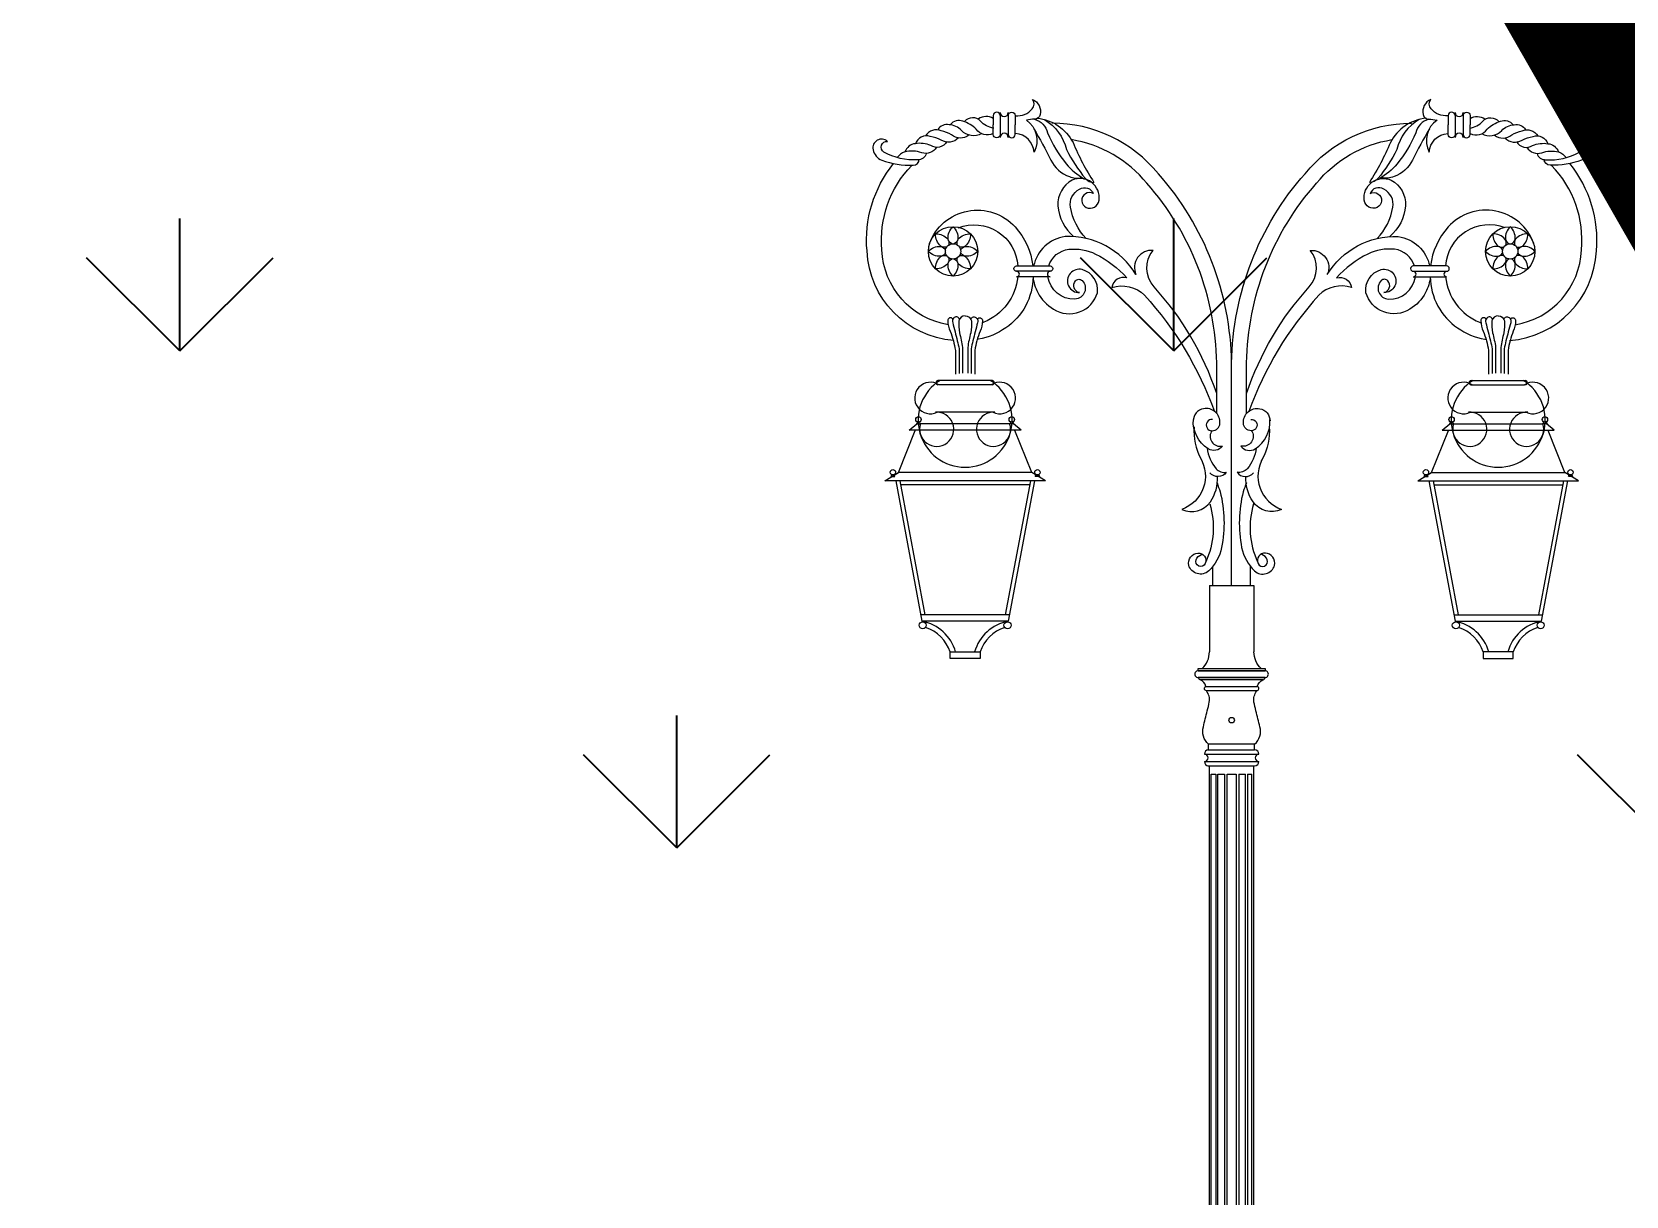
# Model space of a CAD drawing. Header units: millimetres. Extents: x 476643 to 477419, y 1110674 to 1111494.
# Drawn here: x 476936.95 to 476939.218, y 1111147.101 to 1111148.758 of the extents above; entities that cross this region are included whole.
import ezdxf

# ---------------------------------------------------------------- set-up
doc = ezdxf.new("R2010")
doc.units = ezdxf.units.MM
doc.header["$LTSCALE"] = 0.001
doc.header["$MEASUREMENT"] = 0
doc.layers.add('D-CONGTRINH', color=7, linetype='Continuous', lineweight=15)
for name, color, linetype in [('Net manh', 252, 'Continuous'), ('QH-text', 7, 'Continuous'), ('THIETBI', 33, 'Continuous')]:
    doc.layers.add(name, color=color, linetype=linetype)
pattern_1 = [(50, (0, 0), (3.586300913, -0.313760675), [0.375, -4.125]), (355, (0, 0), (-0.693756668, 3.760960669), [0.3, -3.3]), (100.4514, (0.299, -0.026), (2.892546909, 3.44719771), [0.31870095, -3.50571056]), (46.1842, (0, 1), (5.336205243, -0.827595072), [0.5625, -6.1875]), (96.6356, (0.4447, 0.931), (4.673313528, 4.870589355), [0.47805144, -5.258565]), (351.1842, (0, 1), (4.673309726, 4.870593005), [0.45, -4.95]), (21, (0.5, 0.75), (2.9845352606, -2.013094453), [0.375, -4.125]), (326, (0.5, 0.75), (1.21657666, 3.625750225), [0.3, -3.3]), (71.4514, (0.7487, 0.5822), (4.201113143, 1.612652484), [0.31870095, -3.50571056]), (37.5, (0, 0), (0.0607992766, 1.6644692692), [0, -3.26, 0, -3.35, 0, -3.3125]), (7.5, (0, 0), (1.3153476872, 1.9720585594), [0, -1.91, 0, -3.185, 0, -1.2625]), (327.5, (-1.115, 0), (2.6691121809, -0.1127743587), [0, -1.25, 0, -3.9, 0, -5.175]), (317.5, (-1.615, 0), (2.9159308467, 0.5005249117), [0, -1.625, 0, -2.59, 0, -3.675])]

# ---------------------------------------------------------------- blocks, each defined once
blk = doc.blocks.new('QFE')
at = {"layer": 'THIETBI', "color": 35, "lineweight": -2, "true_color": 0xa87038}
for p, q in [((7833468.5, 3940380.3), (7833468.5, 3940348)), ((7833468.5, 3940380.3), (7833468.5, 3940346.5)), ((7833474, 3940382.4), (7833474, 3940347.5)), ((7833478.7, 3940384.5), (7833478.7, 3940348)), ((7833486.1, 3940384.5), (7833486.1, 3940348)), ((7833490.8, 3940382.4), (7833490.8, 3940347.5)), ((7833496.3, 3940380.3), (7833496.3, 3940346.5)), ((7833521.2, 3940337.7), (7833443.6, 3940337.7)), ((7833521.2, 3940331.4), (7833445.1, 3940331.4)), ((7834202.1, 3940337.7), (7834279.7, 3940337.7)), ((7834202.1, 3940331.4), (7834278.2, 3940331.4)), ((7833551.1, 3940276), (7833419, 3940276)), ((7834172.2, 3940276), (7834304.3, 3940276)), ((7833562.1, 3940266.7), (7833402.7, 3940266.7)), ((7834161.2, 3940266.7), (7834320.6, 3940266.7)), ((7833577.2, 3940206.8), (7833387.6, 3940206.8)), ((7834146.1, 3940206.8), (7834335.7, 3940206.8)), ((7833596.8, 3940194.8), (7833368, 3940194.8)), ((7833574.2, 3940189.3), (7833390.6, 3940189.3)), ((7834126.5, 3940194.8), (7834355.3, 3940194.8)), ((7834149.1, 3940189.3), (7834332.7, 3940189.3)), ((7833830, 3940045.7), (7833830, 3939951.5)), ((7833830, 3940045.7), (7833893.3, 3940045.7)), ((7833893.3, 3940045.7), (7833893.3, 3939951.5)), ((7833545.5, 3940004.3), (7833419.3, 3940004.3)), ((7834177.8, 3940004.3), (7834304, 3940004.3)), ((7833543.8, 3939995), (7833421, 3939995)), ((7834179.5, 3939995), (7834302.2, 3939995)), ((7833894.3, 3939820), (7833828.9, 3939820)), ((7833828.9, 3939812.1), (7833828.9, 3939820)), ((7833894.3, 3939812.1), (7833894.3, 3939820)), ((7833832.6, 3939777.6), (7833838.9, 3939777.6)), ((7833841.9, 3939777.6), (7833851.4, 3939777.6)), ((7833855.2, 3939777.6), (7833867.9, 3939777.6)), ((7833871.7, 3939777.6), (7833881.2, 3939777.6)), ((7833884.2, 3939777.6), (7833890.5, 3939777.6))]:
    blk.add_line(p, q, dxfattribs=at)
at = {"layer": 'THIETBI', "color": 35, "true_color": 0xa87038}
for p, q in [((7834227, 3940380.3), (7834227, 3940346.5)), ((7834232.5, 3940382.4), (7834232.5, 3940347.5)), ((7834237.2, 3940384.5), (7834237.2, 3940348)), ((7834244.6, 3940384.5), (7834244.6, 3940348)), ((7834249.3, 3940382.4), (7834249.3, 3940347.5)), ((7834254.8, 3940380.3), (7834254.8, 3940348)), ((7834254.8, 3940380.3), (7834254.8, 3940346.5))]:
    blk.add_line(p, q, dxfattribs=at)
at = {"layer": 'THIETBI', "color": 35, "lineweight": -2, "true_color": 0xa87038}
for points in [[(7833554, 3940714, 0.236417), (7833577.9, 3940723.8, 0.355517), (7833578.3, 3940737.4, -0.357659), (7833589.1, 3940715.7, -0.346564), (7833581, 3940709.2, 0.044289), (7833569.5, 3940708, -0.377494), (7833580.5, 3940662.4, 0.375058), (7833554.3, 3940688.9, 0.872055)], [(7833522.2, 3940688.7, -0.362856), (7833498.2, 3940695, 0.124479), (7833479.2, 3940706.2, 0.33864), (7833461.3, 3940701.4)], [(7833523.1, 3940696.5, -0.183873), (7833504.3, 3940706.6, 0.439186), (7833481.6, 3940705.9)], [(7833522.3, 3940710.2, 0.313361), (7833501.6, 3940709.5)], [(7833532.2, 3940714.4, 1), (7833522.4, 3940714.4), (7833522.4, 3940701)], [(7833543.8, 3940714.4, -1), (7833553.6, 3940714.4), (7833553.6, 3940701)], [(7833581, 3940709.2, -0.272622), (7833599.8, 3940689.6, 0.078301), (7833626.3, 3940645.7, 0.086567), (7833651.5, 3940624.6, 14.524247)], [(7833584.9, 3940710.8, -0.25183), (7833635.9, 3940675.9, 0.043039), (7833665.6, 3940619.4, 5.42602)], [(7833595.1, 3940708.8, -0.194984), (7833626.7, 3940666.1, 0.059088), (7833653.5, 3940624.9, 0.228317), (7833665.6, 3940619.4, 0.310763)], [(7833861.6, 3940068), (7833861.6, 3940362.5, 0.178826), (7833757.3, 3940631.7, 0.224593), (7833606, 3940703.6, 6.691776)], [(7833861.6, 3940045.7), (7833861.6, 3940362.5, -0.178826), (7833966, 3940631.7, -0.224593), (7834117.3, 3940703.6, -6.691776)], [(7834138.4, 3940710.8, 0.25183), (7834087.4, 3940675.9, -0.043039), (7834057.6, 3940619.4, -5.42602)], [(7834128.2, 3940708.8, 0.194984), (7834096.5, 3940666.1, -0.059088), (7834069.8, 3940624.9, -0.228317), (7834057.6, 3940619.4, -0.310763)], [(7834142.2, 3940709.2, 0.272622), (7834123.5, 3940689.6, -0.078301), (7834096.9, 3940645.7, -0.086567), (7834071.8, 3940624.6, -14.524247)], [(7833427.2, 3940660.6, -0.353262), (7833414.8, 3940651.3, -0.139748), (7833366.9, 3940662.4, -0.806847), (7833372, 3940677.7, 0.723686), (7833351.4, 3940665.8, 0.251861), (7833363.8, 3940651, 0.095726), (7833408.3, 3940643.8, 0.394592), (7833417.2, 3940652.2)], [(7833472.8, 3940682.9, -0.38797), (7833448.5, 3940679.6, 0.059411), (7833432.7, 3940684.6, 0.413091), (7833411.6, 3940674.4)], [(7833487.6, 3940686.6, -0.370345), (7833463, 3940687, 0.059101), (7833448.5, 3940692.7, 0.37824), (7833426.2, 3940685.5)], [(7833505.8, 3940688.7, -0.353507), (7833477.4, 3940693.2, 0.183216), (7833459.7, 3940701.4, 0.310057), (7833443.4, 3940694.3)], [(7833532.2, 3940687.6, -1), (7833522.4, 3940687.6), (7833522.4, 3940701)], [(7833543.8, 3940687.6, 1), (7833553.6, 3940687.6), (7833553.6, 3940701)], [(7833580.1, 3940695.7, -0.016213), (7833604.4, 3940651.1, 0.189261), (7833630.7, 3940627.5, 0.138391), (7833648.3, 3940626, 4.133376)], [(7833840.3, 3940290.6), (7833840.3, 3940362.4, 0.178986), (7833741.1, 3940618, 0.183875), (7833633.5, 3940680.1, 0.225194)], [(7833882.9, 3940290.6), (7833882.9, 3940362.4, -0.178986), (7833982.2, 3940618, -0.183875), (7834089.7, 3940680.1, -0.225194)], [(7834143.1, 3940695.7, 0.016213), (7834118.9, 3940651.1, -0.189261), (7834092.6, 3940627.5, -0.138391), (7834074.9, 3940626, -4.133376)], [(7833441.7, 3940669.2, -0.348519), (7833420.6, 3940661.6, 0.153989), (7833396.5, 3940662.6, 0.191715), (7833385.9, 3940654.5, 2.215469)], [(7833456.2, 3940677.6, -0.465554), (7833433.5, 3940672, 0.134027), (7833411.6, 3940674.4, 0.286078), (7833396.8, 3940662.7, 2.125003)], [(7833466.2, 3940394.5, -0.380071), (7833342.8, 3940521.8, -0.19648), (7833380.7, 3940646, -0.458748)], [(7833458.2, 3940416.9, -0.356823), (7833364, 3940523.3, -0.218743), (7833406.4, 3940643.4)], [(7833654.8, 3940539.5, -0.152273), (7833632.3, 3940583.9, -0.336534), (7833645.3, 3940609.7, -0.465355), (7833664.8, 3940603.5, 1.036364), (7833654.7, 3940583.8, 0.508027), (7833673, 3940593.9, 0.582864), (7833634.7, 3940622.6, 0.287455), (7833614.4, 3940586.2, 0.200707), (7833636.8, 3940542.2, 6.479291)], [(7834068.5, 3940539.5, 0.152273), (7834091, 3940583.9, 0.336534), (7834078, 3940609.7, 0.465355), (7834058.5, 3940603.5, -1.036364), (7834068.5, 3940583.8, -0.508027), (7834050.3, 3940593.9, -0.582864), (7834088.6, 3940622.6, -0.287455), (7834108.9, 3940586.2, -0.200707), (7834086.5, 3940542.2, -6.479291)], [(7833431.7, 3940532.4, -0.564018), (7833553.6, 3940555.9, -0.155755), (7833578.7, 3940500.4, -0.224227)], [(7833456.5, 3940527.7, -0.254389), (7833447.9, 3940528.7, -0.229188), (7833440.4, 3940546, -0.229188), (7833457.7, 3940538.5, -0.254389), (7833458.7, 3940529.9)], [(7833463.7, 3940532, -0.254389), (7833458.2, 3940538.8, -0.229188), (7833465.2, 3940556.3, -0.229188), (7833472.2, 3940538.8, -0.254389), (7833466.8, 3940532)], [(7833471.7, 3940529.9, -0.254389), (7833472.7, 3940538.5, -0.229188), (7833490.1, 3940546, -0.229188), (7833482.6, 3940528.7, -0.254389), (7833474, 3940527.7)], [(7833472.7, 3940554.5, -0.512619), (7833557.3, 3940500.4, -0.015547)], [(7833454.5, 3940519.6, -0.254389), (7833447.6, 3940514.2, -0.229188), (7833430.1, 3940521.2, -0.229188), (7833447.6, 3940528.2, -0.254389), (7833454.5, 3940522.7)], [(7833476, 3940522.7, -0.254389), (7833482.8, 3940528.2, -0.229188), (7833500.4, 3940521.2, -0.229188), (7833482.8, 3940514.2, -0.254389), (7833476, 3940519.6)], [(7833624.8, 3940542.3, 0.315911), (7833579.9, 3940500.4, 0.152829)], [(7833601.3, 3940500.4, -0.297688), (7833629.9, 3940524.1, -0.14348), (7833667.9, 3940517.4, -0.096496), (7833712.4, 3940483.7, 0.438011), (7833691, 3940469.9, -0.279297), (7833737.6, 3940458.8, -0.205795)], [(7833840.3, 3940319.1, 0.103279), (7833751.3, 3940470.7, -0.370587), (7833749.9, 3940522.6, 0.569422), (7833725.5, 3940488.1, 0.27295), (7833624.8, 3940542.3, 0.385905)], [(7833882.9, 3940319.1, -0.103279), (7833972, 3940470.7, 0.370587), (7833973.4, 3940522.6, -0.569422), (7833997.7, 3940488.1, -0.27295), (7834098.5, 3940542.3, -0.385905)], [(7834121.9, 3940500.4, 0.297688), (7834093.4, 3940524.1, 0.14348), (7834055.4, 3940517.4, 0.096496), (7834010.9, 3940483.7, -0.438011), (7834032.2, 3940469.9, 0.279297), (7833985.7, 3940458.8, 0.205795)], [(7834098.5, 3940542.3, -0.315911), (7834143.4, 3940500.4, -0.152829)], [(7833458.7, 3940512.4, -0.254389), (7833457.7, 3940503.8, -0.229188), (7833440.4, 3940496.3, -0.229188), (7833447.9, 3940513.7, -0.254389), (7833456.5, 3940514.7)], [(7833466.8, 3940510.4, -0.254389), (7833472.2, 3940503.6, -0.229188), (7833465.2, 3940486, -0.229188), (7833458.2, 3940503.6, -0.254389), (7833463.7, 3940510.4)], [(7833474, 3940514.7, -0.254389), (7833482.6, 3940513.7, -0.229188), (7833490.1, 3940496.3, -0.229188), (7833472.7, 3940503.8, -0.254389), (7833471.7, 3940512.4)], [(7833579.3, 3940485.1, -0.108899), (7833568.5, 3940443.4, -0.224227), (7833501.3, 3940396.3, -0.004019), (7833499.7, 3940396.1, -0.366728)], [(7833557.3, 3940485.1, -0.278421), (7833508.9, 3940420.4, -0.004523), (7833507, 3940419.8, -0.218743)], [(7833579, 3940485.1, 0.110988), (7833586, 3940462.7, 0.152829), (7833608.2, 3940439.1, 0.502542), (7833670.7, 3940462.4, 0.37374), (7833649.1, 3940495.2, 1.160145), (7833645, 3940462.5, 0.687118)], [(7833645, 3940462.5, -0.576772), (7833639.4, 3940479.3, -0.431015), (7833648.9, 3940479.6, -0.654899), (7833638.6, 3940453.3, -0.38176), (7833600.2, 3940485.1, -0.039915)], [(7834144.3, 3940485.1, -0.110988), (7834137.3, 3940462.7, -0.152829), (7834115, 3940439.1, -0.502542), (7834052.6, 3940462.4, -0.37374), (7834074.2, 3940495.2, -1.160145), (7834078.3, 3940462.5, -0.687118)], [(7834078.3, 3940462.5, 0.576772), (7834083.9, 3940479.3, 0.431015), (7834074.4, 3940479.6, 0.654899), (7834084.7, 3940453.3, 0.38176), (7834123.1, 3940485.1, 0.039915)], [(7833737.6, 3940458.8, -0.097593), (7833837.2, 3940293.6)], [(7833985.7, 3940458.8, 0.097593), (7833886, 3940293.6)], [(7833465, 3940424.8, 0.805324), (7833457.6, 3940422.3, 0.099459), (7833461, 3940407.5, -0.065412), (7833468.5, 3940380.3)], [(7833474.3, 3940424.5, 0.591187), (7833466, 3940426.3, 0.270977), (7833464.7, 3940419.7, -0.000807), (7833471.3, 3940394, -0.009319), (7833474, 3940382.4)], [(7833482.4, 3940429.4, 0.354429), (7833473.5, 3940422.3, 0.055025), (7833474.4, 3940405.4, -0.025376), (7833478.7, 3940384.5, -169.677483)], [(7833482.4, 3940429.4, -0.354429), (7833491.3, 3940422.3, -0.055025), (7833490.3, 3940405.4, 0.025376), (7833486.1, 3940384.5, 169.677483)], [(7833490.5, 3940424.5, -0.591187), (7833498.8, 3940426.3, -0.270977), (7833500.1, 3940419.7, 0.000807), (7833493.5, 3940394, 0.009319), (7833490.8, 3940382.4)], [(7833499.8, 3940424.8, -0.805324), (7833507.1, 3940422.3, -0.099459), (7833503.8, 3940407.5, 0.065412), (7833496.3, 3940380.3)], [(7833834.2, 3940282.2, 1.045083), (7833833.8, 3940266, 0.394918), (7833845, 3940276.8, 0.482676), (7833821.6, 3940297.4, 0.365775), (7833807, 3940279.9, 0.167234)], [(7833889, 3940282.2, -1.045083), (7833889.5, 3940266, -0.394918), (7833878.3, 3940276.8, -0.482676), (7833901.7, 3940297.4, -0.365775), (7833916.2, 3940279.9, -0.167234)], [(7833833.7, 3940266.5, 0.685844), (7833848.5, 3940244.2, -0.390926), (7833828.2, 3940240.4, -0.277375), (7833807.1, 3940282, 1.412206)], [(7833889.6, 3940266.5, -0.685844), (7833874.7, 3940244.2, 0.390926), (7833895.1, 3940240.4, 0.277375), (7833916.1, 3940282, -1.412206)], [(7833808.2, 3940271.4, 0.144906), (7833817.7, 3940226.4, -0.000675), (7833819.4, 3940223, -0.151301)], [(7833915, 3940271.4, -0.144906), (7833905.6, 3940226.4, 0.000675), (7833903.8, 3940223, 0.151301)], [(7833817.2, 3940227.3, -0.470369), (7833790.9, 3940154.2, 0.318304)], [(7833826.8, 3940241.3, 0.148782), (7833839.5, 3940211.9, 0.252217), (7833854, 3940207, -0.491737), (7833830.4, 3940206.3)], [(7833896.4, 3940241.3, -0.148782), (7833883.8, 3940211.9, -0.252217), (7833869.3, 3940207, 0.491737), (7833892.9, 3940206.3)], [(7833906.1, 3940227.3, 0.470369), (7833932.4, 3940154.2, -0.318304)], [(7833790.9, 3940154.2, 0.36395), (7833831.3, 3940165, 0.171382), (7833841.3, 3940200.8, -3.68517)], [(7833840.8, 3940191.8, -0.001202), (7833845.3, 3940179.2, -0.10896), (7833847.4, 3940099.9, -0.148615), (7833829, 3940066.6, -0.549686), (7833800.6, 3940074.5, -0.452545), (7833813.7, 3940092.1, -0.57067), (7833824.1, 3940077.2, -0.958324), (7833811, 3940082.5, -0.207016), (7833818.6, 3940089.8)], [(7833882.5, 3940191.8, 0.001202), (7833878, 3940179.2, 0.10896), (7833875.8, 3940099.9, 0.148615), (7833894.2, 3940066.6, 0.549686), (7833922.7, 3940074.5, 0.452545), (7833909.6, 3940092.1, 0.57067), (7833899.2, 3940077.2, 0.958324), (7833912.3, 3940082.5, 0.207016), (7833904.6, 3940089.8)], [(7833932.4, 3940154.2, -0.36395), (7833892, 3940165, -0.171382), (7833882, 3940200.8, 3.68517)], [(7833830.4, 3940162, -0.184179), (7833824.8, 3940079.5)], [(7833892.9, 3940162, 0.184179), (7833898.4, 3940079.5)], [(7833819.6, 3939927.7, 0.207336), (7833830, 3939951.5, 0.037455)], [(7833903.7, 3939927.7, -0.207336), (7833893.3, 3939951.5, -0.037455)], [(7833814.1, 3939924.6), (7833909.1, 3939924.6, -0.414214)], [(7833909.1, 3939915.1), (7833814.1, 3939915.1, -0.414214)], [(7833816.9, 3939911.9, -0.390546), (7833814.1, 3939915.1, 3.518269)], [(7833814.1, 3939915.1), (7833814.1, 3939914.7, 0.414214)], [(7833906.2, 3939911.9), (7833816.9, 3939911.9, -0.414214)], [(7833825.1, 3939902.4, 0.20126), (7833816.9, 3939911.9, 4.529458)], [(7833898, 3939902.4, -0.20126), (7833906.2, 3939911.9, -4.529458)], [(7833906.2, 3939911.9, 0.390546), (7833909.1, 3939915.1, -3.518269)], [(7833828.9, 3939820, -0.293231), (7833821.4, 3939845, -0.012249), (7833827, 3939867.7, 0.025284), (7833829.8, 3939880.1, 0.209142), (7833825.8, 3939895.9, 0.490875)], [(7833825.8, 3939896, -0.818804), (7833825.1, 3939902.4, -1.611391)], [(7833825.1, 3939902.4), (7833898, 3939902.4, -0.414214)], [(7833897.4, 3939896), (7833825.8, 3939896, -0.414214)], [(7833894.3, 3939820, 0.293231), (7833901.8, 3939845, 0.012249), (7833896.1, 3939867.7, -0.025284), (7833893.4, 3939880.1, -0.209142), (7833897.4, 3939895.9, -0.490875)], [(7833897.4, 3939896, 0.818804), (7833898, 3939902.4, 1.611391)], [(7833826.4, 3939066), (7833829.1, 3939068.9, 0.187644), (7833829.9, 3939071.1), (7833829.9, 3939789.5, 0.191392)], [(7833832.6, 3939075.7), (7833832.6, 3939777.6, -0.408014)], [(7833838.9, 3939777.6), (7833838.9, 3939075.7, -0.408014)], [(7833841.9, 3939075.7), (7833841.9, 3939777.6, -0.408014)], [(7833851.4, 3939777.6), (7833851.4, 3939075.7, -0.408014)], [(7833855.2, 3939075.7), (7833855.2, 3939777.6, -0.408014)], [(7833867.9, 3939777.6), (7833867.9, 3939075.7, -0.408014)], [(7833871.7, 3939777.6), (7833871.7, 3939075.7, 0.408014)], [(7833881.2, 3939075.7), (7833881.2, 3939777.6, 0.408014)], [(7833884.2, 3939777.6), (7833884.2, 3939075.7, 0.408014)], [(7833890.5, 3939075.7), (7833890.5, 3939777.6, 0.408014)], [(7833896.7, 3939066), (7833894.1, 3939068.9, -0.187644), (7833893.3, 3939071.1), (7833893.3, 3939789.5, -0.191392)]]:
    blk.add_lwpolyline(points, format="xyb", dxfattribs=at)
at = {"layer": 'THIETBI', "color": 35, "true_color": 0xa87038}
for points in [[(7834169.3, 3940714, -0.236417), (7834145.4, 3940723.8, -0.355517), (7834144.9, 3940737.4, 0.357659), (7834134.1, 3940715.7, 0.346564), (7834142.2, 3940709.2, -0.044289), (7834153.8, 3940708, 0.377494), (7834142.7, 3940662.4, -0.375058), (7834169, 3940688.9, -0.872055)], [(7834179.5, 3940714.4, 1), (7834169.7, 3940714.4), (7834169.7, 3940701)], [(7834191, 3940714.4, -1), (7834200.9, 3940714.4), (7834200.9, 3940701)], [(7834200.2, 3940696.5, 0.183873), (7834218.9, 3940706.6, -0.439186), (7834241.7, 3940705.9)], [(7834201, 3940710.2, -0.313361), (7834221.7, 3940709.5)], [(7834201.1, 3940688.7, 0.362856), (7834225.1, 3940695, -0.124479), (7834244.1, 3940706.2, -0.33864), (7834262, 3940701.4)], [(7834179.5, 3940687.6, -1), (7834169.7, 3940687.6), (7834169.7, 3940701)], [(7834191, 3940687.6, 1), (7834200.9, 3940687.6), (7834200.9, 3940701)], [(7834217.5, 3940688.7, 0.353507), (7834245.8, 3940693.2, -0.183216), (7834263.6, 3940701.4, -0.310057), (7834279.9, 3940694.3)], [(7834235.7, 3940686.6, 0.370345), (7834260.2, 3940687, -0.059101), (7834274.8, 3940692.7, -0.37824), (7834297.1, 3940685.5)], [(7834250.5, 3940682.9, 0.38797), (7834274.8, 3940679.6, -0.059411), (7834290.6, 3940684.6, -0.413091), (7834311.7, 3940674.4)], [(7834296.1, 3940660.6, 0.353262), (7834308.5, 3940651.3, 0.139748), (7834356.4, 3940662.4, 0.806847), (7834351.3, 3940677.7, -0.723686), (7834371.9, 3940665.8, -0.251861), (7834359.4, 3940651, -0.095726), (7834315, 3940643.8, -0.394592), (7834306.1, 3940652.2)], [(7834267.1, 3940677.6, 0.465554), (7834289.8, 3940672, -0.134027), (7834311.6, 3940674.4, -0.286078), (7834326.5, 3940662.7, -2.125003)], [(7834281.6, 3940669.2, 0.348519), (7834302.7, 3940661.6, -0.153989), (7834326.8, 3940662.6, -0.191715), (7834337.4, 3940654.5, -2.215469)], [(7834257.1, 3940394.5, 0.380071), (7834380.5, 3940521.8, 0.19648), (7834342.6, 3940646, 0.458748)], [(7834265.1, 3940416.9, 0.356823), (7834359.3, 3940523.3, 0.218743), (7834316.9, 3940643.4)], [(7834291.6, 3940532.4, 0.564018), (7834169.7, 3940555.9, 0.155755), (7834144.6, 3940500.4, 0.224227)], [(7834250.6, 3940554.5, 0.512619), (7834166, 3940500.4, 0.015547)], [(7834251.5, 3940529.9, 0.254389), (7834250.5, 3940538.5, 0.229188), (7834233.2, 3940546, 0.229188), (7834240.7, 3940528.7, 0.254389), (7834249.3, 3940527.7)], [(7834259.6, 3940532, 0.254389), (7834265, 3940538.8, 0.229188), (7834258, 3940556.3, 0.229188), (7834251.1, 3940538.8, 0.254389), (7834256.5, 3940532)], [(7834266.8, 3940527.7, 0.254389), (7834275.4, 3940528.7, 0.229188), (7834282.9, 3940546, 0.229188), (7834265.5, 3940538.5, 0.254389), (7834264.6, 3940529.9)], [(7834247.3, 3940522.7, 0.254389), (7834240.5, 3940528.2, 0.229188), (7834222.9, 3940521.2, 0.229188), (7834240.5, 3940514.2, 0.254389), (7834247.3, 3940519.6)], [(7834268.8, 3940519.6, 0.254389), (7834275.6, 3940514.2, 0.229188), (7834293.2, 3940521.2, 0.229188), (7834275.6, 3940528.2, 0.254389), (7834268.8, 3940522.7)], [(7834249.3, 3940514.7, 0.254389), (7834240.7, 3940513.7, 0.229188), (7834233.2, 3940496.3, 0.229188), (7834250.5, 3940503.8, 0.254389), (7834251.5, 3940512.4)], [(7834256.5, 3940510.4, 0.254389), (7834251.1, 3940503.6, 0.229188), (7834258, 3940486, 0.229188), (7834265, 3940503.6, 0.254389), (7834259.6, 3940510.4)], [(7834264.6, 3940512.4, 0.254389), (7834265.5, 3940503.8, 0.229188), (7834282.9, 3940496.3, 0.229188), (7834275.4, 3940513.7, 0.254389), (7834266.8, 3940514.7)], [(7834144, 3940485.1, 0.108899), (7834154.8, 3940443.4, 0.224227), (7834222, 3940396.3, 0.004019), (7834223.6, 3940396.1, 0.366728)], [(7834166, 3940485.1, 0.278421), (7834214.3, 3940420.4, 0.004523), (7834216.3, 3940419.8, 0.218743)], [(7834223.5, 3940424.8, 0.805324), (7834216.1, 3940422.3, 0.099459), (7834219.5, 3940407.5, -0.065412), (7834227, 3940380.3)], [(7834232.8, 3940424.5, 0.591187), (7834224.5, 3940426.3, 0.270977), (7834223.2, 3940419.7, -0.000807), (7834229.8, 3940394, -0.009319), (7834232.5, 3940382.4)], [(7834240.9, 3940429.4, 0.354429), (7834232, 3940422.3, 0.055025), (7834232.9, 3940405.4, -0.025376), (7834237.2, 3940384.5, -169.677483)], [(7834240.9, 3940429.4, -0.354429), (7834249.8, 3940422.3, -0.055025), (7834248.8, 3940405.4, 0.025376), (7834244.6, 3940384.5, 169.677483)], [(7834249, 3940424.5, -0.591187), (7834257.3, 3940426.3, -0.270977), (7834258.6, 3940419.7, 0.000807), (7834251.9, 3940394, 0.009319), (7834249.3, 3940382.4)], [(7834258.3, 3940424.8, -0.805324), (7834265.6, 3940422.3, -0.099459), (7834262.3, 3940407.5, 0.065412), (7834254.8, 3940380.3)]]:
    blk.add_lwpolyline(points, format="xyb", dxfattribs=at)
at = {"layer": 'THIETBI', "color": 35, "lineweight": -2, "true_color": 0xa87038}
for points in [[(7833532.2, 3940718.6), (7833532.2, 3940683.4)], [(7833543.8, 3940718.6), (7833543.8, 3940683.4)], [(7833543.8, 3940709.9), (7833543.8, 3940701)], [(7833603.2, 3940485.1), (7833555.7, 3940485.1)], [(7834120.1, 3940485.1), (7834167.5, 3940485.1)], [(7833402.7, 3940266.7), (7833413.7, 3940276)], [(7833402.7, 3940266.7), (7833413.7, 3940276)], [(7833414.5, 3940278.6), (7833413, 3940276), (7833419, 3940276), (7833417.4, 3940278.6)], [(7833524.7, 3940292.3), (7833443.7, 3940292.3), (7833440.1, 3940292.3)], [(7833550.2, 3940278.6), (7833551.8, 3940276), (7833545.8, 3940276), (7833547.4, 3940278.6)], [(7833562.1, 3940266.7), (7833551.1, 3940276)], [(7834161.2, 3940266.7), (7834172.2, 3940276)], [(7834173, 3940278.6), (7834171.5, 3940276), (7834177.5, 3940276), (7834175.9, 3940278.6)], [(7834198.6, 3940292.3), (7834279.6, 3940292.3), (7834283.1, 3940292.3)], [(7834308.7, 3940278.6), (7834310.3, 3940276), (7834304.3, 3940276), (7834305.9, 3940278.6)], [(7834320.6, 3940266.7), (7834309.6, 3940276)], [(7834320.6, 3940266.7), (7834309.6, 3940276)], [(7833387.6, 3940206.8), (7833411.5, 3940266.6)], [(7833577.2, 3940206.8), (7833553.3, 3940266.6)], [(7834146.1, 3940206.8), (7834170, 3940266.6)], [(7834335.7, 3940206.8), (7834311.8, 3940266.6)], [(7833368, 3940194.8), (7833387.6, 3940206.8)], [(7833368, 3940194.8), (7833387.6, 3940206.8)], [(7833596.8, 3940194.8), (7833577.1, 3940206.8)], [(7834126.5, 3940194.8), (7834146.1, 3940206.8)], [(7834126.5, 3940194.8), (7834146.1, 3940206.8)], [(7834355.3, 3940194.8), (7834335.6, 3940206.8)], [(7833378.2, 3940203.4), (7833376.6, 3940200.8), (7833382.6, 3940200.8), (7833381.1, 3940203.4)], [(7833383.7, 3940194.8), (7833421, 3939995)], [(7833389.6, 3940194.8), (7833425.2, 3940004.3)], [(7833575.2, 3940194.8), (7833539.6, 3940004.3)], [(7833581.1, 3940194.8), (7833543.8, 3939995)], [(7833586.6, 3940203.4), (7833588.2, 3940200.8), (7833582.2, 3940200.8), (7833583.7, 3940203.4)], [(7834136.7, 3940203.4), (7834135.1, 3940200.8), (7834141.1, 3940200.8), (7834139.5, 3940203.4)], [(7834142.2, 3940194.8), (7834179.5, 3939995)], [(7834148.1, 3940194.8), (7834183.7, 3940004.3)], [(7834333.7, 3940194.8), (7834298.1, 3940004.3)], [(7834339.6, 3940194.8), (7834302.2, 3939995)], [(7834345.1, 3940203.4), (7834346.7, 3940200.8), (7834340.7, 3940200.8), (7834342.2, 3940203.4)], [(7833834.9, 3940045.7), (7833834.9, 3940073.1)], [(7833888.4, 3940045.7), (7833888.4, 3940073.1)], [(7833814.1, 3939915.1), (7833909.1, 3939915.1)], [(7833822.8, 3939806), (7833900.4, 3939806)], [(7833822.8, 3939795.6), (7833900.4, 3939795.6)], [(7833827.8, 3939812.1), (7833894.3, 3939812.1)], [(7833827.8, 3939789.5), (7833894.3, 3939789.5)]]:
    blk.add_lwpolyline(points, dxfattribs=at)
at = {"layer": 'THIETBI', "color": 35, "true_color": 0xa87038}
for points in [[(7834179.5, 3940718.6), (7834179.5, 3940683.4)], [(7834179.5, 3940709.9), (7834179.5, 3940701)], [(7834191, 3940718.6), (7834191, 3940683.4)]]:
    blk.add_lwpolyline(points, dxfattribs=at)
at = {"layer": 'THIETBI', "color": 35, "lineweight": -2, "true_color": 0xa87038}
for points in [[(7833603.2, 3940500.4, -1), (7833603.2, 3940492.8), (7833555.7, 3940492.8, -1), (7833555.7, 3940500.4)], [(7834120.1, 3940500.4, 1), (7834120.1, 3940492.8), (7834167.5, 3940492.8, 1), (7834167.5, 3940500.4)]]:
    blk.add_lwpolyline(points, format="xyb", close=True, dxfattribs=at)
for points in [[(7833503.7, 3939951.3), (7833503.7, 3939942.1), (7833461, 3939942.1), (7833461, 3939951.3)], [(7834219.5, 3939951.3), (7834219.5, 3939942.1), (7834262.2, 3939942.1), (7834262.2, 3939951.3)], [(7833909.1, 3939924.6), (7833814.1, 3939924.6), (7833814.1, 3939927.7), (7833909.1, 3939927.7)]]:
    blk.add_lwpolyline(points, close=True, dxfattribs=at)
for centre, radius in [((7833465.2, 3940521.2), 35.1), ((7833465.2, 3940521.2), 10.9), ((7833416, 3940282.1), 3.81), ((7833548.8, 3940282.1), 3.81), ((7834174.5, 3940282.1), 3.81), ((7834307.3, 3940282.1), 3.81), ((7833379.6, 3940206.9), 3.81), ((7833585.2, 3940206.9), 3.81), ((7834138.1, 3940206.9), 3.81), ((7834343.7, 3940206.9), 3.81), ((7833422.1, 3939989.3), 5.03), ((7833542.7, 3939989.3), 5.03), ((7834180.6, 3939989.3), 5.03), ((7834301.2, 3939989.3), 5.03), ((7833861.6, 3939854.3), 3.96)]:
    blk.add_circle(centre, radius, dxfattribs=at)
at = {"layer": 'THIETBI', "color": 35, "true_color": 0xa87038}
for radius in [35.1, 10.9]:
    blk.add_circle((7834258, 3940521.2), radius, dxfattribs=at)
at = {"layer": 'THIETBI', "color": 35, "lineweight": -2, "true_color": 0xa87038}
for centre, radius, start, end in [((7833538, 3940718.6), 5.76, 0, 180), ((7833538, 3940683.4), 5.76, 180, 0), ((7833555.7, 3940488.9), 3.83, 90, 270), ((7833603.2, 3940488.9), 3.83, 270, 90), ((7834120.1, 3940488.9), 3.83, 90, 270), ((7833482.4, 3940281.1), 66.9, 57.8027, 122.1973), ((7834240.9, 3940281.1), 66.9, 57.8027, 122.1973), ((7833444.3, 3940334.5), 3.23, 101.4699, 258.5301), ((7833433, 3940312.6), 22.4, 295.6216, 57.2183), ((7833531.8, 3940312.6), 22.4, 122.7817, 244.3784), ((7833520.5, 3940334.5), 3.23, 281.4699, 78.5301), ((7834202.8, 3940334.5), 3.23, 101.4699, 258.5301), ((7834191.5, 3940312.6), 22.4, 295.6216, 57.2183), ((7834290.3, 3940312.6), 22.4, 122.7817, 244.3784), ((7834279, 3940334.5), 3.23, 281.4699, 78.5301), ((7833441.9, 3940268.1), 24.3, 94.2982, 160.9355), ((7833522.8, 3940268.1), 24.3, 19.0645, 85.7018), ((7834200.4, 3940268.1), 24.3, 94.2982, 160.9355), ((7834281.3, 3940268.1), 24.3, 19.0645, 85.7018), ((7833409.9, 3939934.9), 61.2, 15.5429, 79.586), ((7833409.9, 3939934.9), 53.7, 17.7828, 72.5705), ((7833554.9, 3939934.9), 61.2, 100.414, 164.4571), ((7833554.9, 3939934.9), 53.7, 107.4295, 162.2172), ((7834168.4, 3939934.9), 61.2, 15.5429, 79.586), ((7834168.4, 3939934.9), 53.7, 17.7828, 72.5705), ((7834313.4, 3939934.9), 61.2, 100.414, 164.4571), ((7834313.4, 3939934.9), 53.7, 107.4295, 162.2172), ((7833814, 3939919.8), 4.75, 89.5095, 270.4905), ((7833909.1, 3939919.8), 4.75, 269.5095, 90.4905), ((7833822.8, 3939800.8), 5.18, 90, 270), ((7833828.9, 3939806), 6.14, 90, 180), ((7833828.9, 3939795.6), 6.14, 180, 270), ((7833894.3, 3939806), 6.14, 0, 90), ((7833894.3, 3939795.6), 6.14, 270, 0), ((7833900.4, 3939800.8), 5.18, 270, 90)]:
    blk.add_arc(centre, radius, start, end, dxfattribs=at)
at = {"layer": 'THIETBI', "color": 35, "true_color": 0xa87038}
for centre, radius, start, end in [((7834185.3, 3940718.6), 5.76, 0, 180), ((7834185.3, 3940683.4), 5.76, 180, 0), ((7834167.5, 3940488.9), 3.83, 270, 90)]:
    blk.add_arc(centre, radius, start, end, dxfattribs=at)
blk = doc.blocks.new('fff')
at = {"linetype": 'ByBlock', "xscale": 0.0009999999892897904, "yscale": 0.0009999999310821295, "zscale": 0.001}
blk.add_blockref('QFE', (469104.7956, 1107207.9244), dxfattribs=at)

msp = doc.modelspace()

# ---------------------------------------------------------------- hatches: boundary and pattern name
at = {"layer": 'Net manh', "lineweight": 35}
h = msp.add_hatch(dxfattribs=at)
h.set_pattern_fill('AR-CONC', color=256, scale=0.5, style=0)
h.set_pattern_definition(pattern_1)
h.paths.add_polyline_path([(476992.124, 1111278.6991), (477030.4162, 1111301.5061), (477049.4278, 1111271.6805), (477053.9507, 1111274.2899), (477054.992, 1111272.6727), (477057.7715, 1111274.3261), (477036.9439, 1111305.5508), (477036.7871, 1111305.4566), (477040.9706, 1111298.8709), (477035.0335, 1111295.3044), (477030.85, 1111301.8901), (477036.9439, 1111305.5508), (477031.4593, 1111313.7734), (477024.2618, 1111315.6012), (476982.9279, 1111293.8106), (476991.5182, 1111278.36), (476987.3381, 1111273.5437), (476978.0539, 1111289.9629), (476976.5243, 1111292.3853), (476968.713, 1111281.1314), (476975.2731, 1111270.2287), (476976.71, 1111267.8699), (476978.5947, 1111269.735), (476980.5231, 1111269.2155), (476983.8957, 1111271.4244), (476999.5749, 1111247.1306), (476955.1063, 1111217.5728), (476941.425, 1111240.1442), (476945.0196, 1111241.9149), (476943.9035, 1111243.751), (476947.4515, 1111245.5665), (476946.4177, 1111247.3037), (476950.1322, 1111249.7446), (476951.1323, 1111248.1174), (476960.9993, 1111254.0432), (476960.163, 1111255.3936), (476967.0818, 1111259.4449), (476965.5652, 1111261.944), (476972.5709, 1111266.1954), (476971.5525, 1111267.8839), (476965.9946, 1111277.215), (476937.4106, 1111236.0337, 0.042237), (476936.6148, 1111234.5939), (476939.3312, 1111230.0958), (476935.9752, 1111226.5813), (476935.9101, 1111223.8886), (476936.4401, 1111219.9427), (476940.2894, 1111220.9274), (476940.4761, 1111217.4662), (476946.8159, 1111207.7273), (476943.4292, 1111205.7859), (476944.7596, 1111203.4488), (476948.1463, 1111205.5192), (476954.9524, 1111194.1082), (476951.3403, 1111191.9878), (476952.896, 1111189.2814), (476956.5259, 1111191.4569), (476959.0712, 1111187.0403), (476955.4086, 1111184.9104), (476956.757, 1111182.5647), (476959.9092, 1111184.4396), (476963.2765, 1111178.7782), (476967.4255, 1111176.0569), (476972.1928, 1111176.7521), (476973.3783, 1111174.7963), (476966.1382, 1111170.9956), (476963.3039, 1111171.475), (476985.034, 1111134.1639), (476993.6583, 1111138.634), (476996.7715, 1111140.4498), (476989.5495, 1111152.7458), (476986.7059, 1111151.1033), (476982.7534, 1111157.946), (476985.5355, 1111159.58), (476978.3075, 1111171.8862), (477011.5732, 1111191.3513), (477017.6754, 1111195.1589), (477016.7822, 1111196.6565), (477025.4535, 1111202.0124), (477045.9914, 1111167.5778), (477037.3201, 1111162.2219), (477042.6914, 1111165.3045), (477046.1256, 1111167.3528), (477050.2224, 1111160.5537), (477046.7962, 1111158.4899), (477044.2394, 1111162.7345), (477038.9583, 1111159.4768), (477037.3201, 1111162.2219), (477036.4346, 1111163.7065), (477031.8926, 1111161.0484), (477046.2047, 1111137.4191), (477059.4329, 1111144.8071), (477069.0196, 1111150.1613)])
h.paths.add_polyline_path([(477023.5215, 1111207.2866), (477013.619, 1111201.3442), (477012.1569, 1111203.7806), (477006.064, 1111213.9692), (476996.5737, 1111229.8389), (477008.107, 1111236.7701), (477018.6959, 1111219.0632), (477017.0464, 1111218.0768)], flags=16)
h.paths.add_polyline_path([(477010.6485, 1111205.4804), (476975.1123, 1111184.1555), (476960.6382, 1111208.0954), (476996.1831, 1111229.5858), (477010.6425, 1111205.4904)], flags=16)
h.paths.add_polyline_path([(476994.2843, 1111230.3236), (476987.4243, 1111226.1759), (476985.7216, 1111229.1452), (476992.5816, 1111233.2929)], flags=16)
h.paths.add_polyline_path([(476992.0737, 1111234.1569), (476985.2154, 1111229.9905), (476983.4569, 1111233.0478), (476990.3209, 1111237.184)], flags=16)
h.paths.add_polyline_path([(476981.5715, 1111222.5407), (476978.586, 1111220.8126), (476977.7469, 1111222.1695, 0.295539), (476978.3981, 1111224.7343), (476979.7865, 1111225.5562)], flags=16)
h.paths.add_polyline_path([(476977.7091, 1111220.2766), (476974.7113, 1111218.4139), (476972.9398, 1111221.4931), (476974.3196, 1111222.287, 0.295318), (476976.8873, 1111221.6542)], flags=16)
h.paths.add_polyline_path([(476979.2565, 1111226.4515), (476977.8619, 1111225.626, 0.280277), (476975.4218, 1111226.2945), (476974.5681, 1111227.6559), (476977.4673, 1111229.474)], flags=16)
h.paths.add_polyline_path([(476973.7905, 1111223.1638), (476972.4189, 1111222.2906), (476970.601, 1111225.131), (476973.7008, 1111227.112), (476974.4807, 1111225.7786, 0.30333)], flags=16)
h.paths.add_polyline_path([(476968.7693, 1111214.902), (476961.9528, 1111210.7594), (476960.1588, 1111213.7224), (476966.9752, 1111217.8651)], flags=16)
h.paths.add_polyline_path([(476966.4087, 1111218.6729), (476959.5922, 1111214.5303), (476957.7361, 1111217.5237), (476964.5526, 1111221.6663)], flags=16)
h = msp.add_hatch(dxfattribs=at)
h.set_pattern_fill('AR-CONC', color=256, scale=0.5, style=0)
h.set_pattern_definition(pattern_1)
h.paths.add_polyline_path([(476919.6775, 1111195.1323), (476905.2698, 1111199.6203), (476881.2217, 1111180.9885), (476884.0143, 1111178.4211), (476902.2557, 1111190.4092), (476906.8599, 1111192.7687), (476911.0019, 1111193.1851), (476915.0475, 1111192.4949), (476920.5167, 1111187.8336), (476931.7216, 1111168.994), (476941.9726, 1111151.6648), (476953.3893, 1111131.3661), (476950.7745, 1111129.8955), (476939.3738, 1111150.1656), (476929.1414, 1111167.4636), (476921.5325, 1111180.2567), (476921.3651, 1111180.1416), (476928.6097, 1111167.4889), (476924.3434, 1111164.8766), (476917.2308, 1111177.2989), (476921.5325, 1111180.2567), (476918.1923, 1111185.8728), (476913.7296, 1111189.6764), (476910.8978, 1111190.1595), (476907.7238, 1111189.8404), (476903.8625, 1111187.8617), (476886.6232, 1111176.5327), (476920.6031, 1111118.895), (476910.9302, 1111113.0438), (476881.3172, 1111164.8823), (476878.227, 1111169.2172), (476828.8709, 1111130.1092), (476827.0078, 1111132.4606), (476876.4833, 1111171.6632), (476875.8499, 1111172.5516), (476873.9471, 1111174.7578), (476815.2574, 1111128.2548), (476815.4015, 1111128.0637), (476820.1927, 1111131.6754), (476824.768, 1111125.606), (476819.9769, 1111121.9942), (476815.2574, 1111128.2548), (476807.4918, 1111122.1017), (476804.7331, 1111107.3679), (476808.1522, 1111109.4439), (476812.3042, 1111102.6057), (476808.8851, 1111100.5297), (476817.6964, 1111084.5967), (476828.1972, 1111067.5752), (476854.9226, 1111021.8728), (476859.9686, 1111013.191), (476861.5477, 1111014.3324), (476860.3591, 1111015.9768), (476861.6988, 1111016.8163), (476866.7768, 1111009.791), (476863.5926, 1111008.0223), (476874.6829, 1110988.8198), (476875.2504, 1110989.1417), (476870.8429, 1110996.4613), (476875.3358, 1110999.1316), (476880.2065, 1110991.9527), (476883.1849, 1110993.083), (476871.5159, 1111012.1058), (476873.4312, 1111013.2807), (476877.4579, 1111006.5898), (476879.9217, 1111007.6115), (476881.2487, 1111005.5627), (476896.2249, 1111014.1223), (476895.0061, 1111016.2653), (476897.1885, 1111017.7806), (476893.4063, 1111024.7632), (476895.6453, 1111025.976), (476908.9622, 1111002.8651), (476917.7914, 1111006.2157), (476936.102, 1111017.4491), (476998.7471, 1111051.4591), (476995.6798, 1111063.6007)])
h.paths.add_polyline_path([(476958.8473, 1111107.7576, -0.265969), (476960.2217, 1111111.3382, -1.094375), (476964.5271, 1111104.9679), (476984.5115, 1111071.0142, -1), (476988.4109, 1111064.3514, -0.523531), (476982.6576, 1111067.0254, -0.350846), (476925.8404, 1111033.5991, -0.510479), (476925.233, 1111027.3761, -0.133155), (476923.2833, 1111026.8475, -0.721058), (476920.9697, 1111033.7974, -0.02831), (476921.3335, 1111034.039), (476901.4338, 1111068.0408, -0.133155), (476899.4841, 1111067.5122, -0.721058), (476897.1705, 1111074.4621, -0.45613), (476902.8683, 1111073.2288, -0.336636)], flags=16)
h.paths.add_polyline_path([(476924.5615, 1111118.7775), (476916.3562, 1111132.9615), (476939.2301, 1111145.0364), (476946.7305, 1111131.5462)], flags=16)
h.paths.add_polyline_path([(476913.5055, 1111131.6522), (476892.287, 1111168.7105), (476914.5537, 1111181.3806), (476924.4499, 1111164.0973), (476935.7725, 1111144.3224)], flags=16)
h.paths.add_polyline_path([(476936.028, 1111144.4789), (476925.0929, 1111163.577), (476929.3591, 1111166.1896), (476940.2943, 1111147.0912)], flags=16)
h.paths.add_polyline_path([(476911.3978, 1111111.3877), (476874.5973, 1111090.0881), (476881.4052, 1111078.3265), (476869.3292, 1111071.3033), (476881.264, 1111050.7821), (476878.8239, 1111049.3538), (476874.6906, 1111056.1374), (476872.2831, 1111055.0136), (476871.0442, 1111057.145), (476856.1125, 1111048.508), (476857.2156, 1111046.3304), (476855.0931, 1111044.7151), (476858.85, 1111037.8691), (476856.6774, 1111036.4796), (476844.8901, 1111057.0901), (476844.8603, 1111057.0728), (476815.4254, 1111108.0845), (476852.1788, 1111128.965), (476845.0719, 1111141.2855), (476863.5255, 1111151.8483), (476882.5308, 1111162.0975)], flags=16)
h.paths.add_polyline_path([(476909.7797, 1111179.8728), (476895.8709, 1111171.858), (476891.8767, 1111178.7895), (476905.7855, 1111186.8043)], flags=16)
h.paths.add_polyline_path([(476882.248, 1111046.6343), (476883.3776, 1111044.5611), (476878.3116, 1111041.583), (476877.182, 1111043.6562)], flags=16)
h.paths.add_polyline_path([(476885.9199, 1111040.2558), (476888.6852, 1111035.4576), (476887.5657, 1111034.7979), (476884.7941, 1111039.607)], flags=16)
h.paths.add_polyline_path([(476875.915, 1111047.6445), (476862.0293, 1111039.5711, -0.988086)], flags=16)
h.paths.add_polyline_path([(476891.0782, 1111031.0673), (476892.3286, 1111029.0608), (476887.4135, 1111026.2036), (476886.2297, 1111028.286)], flags=16)
h.paths.add_polyline_path([(476842.9041, 1111126.4754), (476833.9869, 1111121.5222), (476831.8836, 1111125.2147), (476840.8008, 1111130.1679)], flags=16)
h.paths.add_polyline_path([(476873.6087, 1111041.5798), (476874.7942, 1111039.5586), (476869.6508, 1111036.4759), (476868.5015, 1111038.63)], flags=16)
h.paths.add_polyline_path([(476890.0657, 1111023.1159, -0.976932), (476876.18, 1111015.0425)], flags=16)
h.paths.add_polyline_path([(476882.474, 1111026.1284), (476883.5827, 1111023.9332), (476878.7364, 1111021.112), (476877.6277, 1111023.3072)], flags=16)
h.paths.add_polyline_path([(476833.0682, 1111119.6374), (476818.3901, 1111110.9631), (476815.8463, 1111115.2676), (476830.5244, 1111123.9419)], flags=16)
h.paths.add_polyline_path([(476864.9805, 1111036.6111), (476866.1979, 1111034.4943), (476861.025, 1111031.5192), (476859.8337, 1111033.655)], flags=16)
h.paths.add_polyline_path([(476873.7981, 1111020.9857), (476875.0573, 1111018.8723), (476870.0605, 1111015.9693), (476868.9518, 1111018.1645)], flags=16)
at = {"layer": 'QH-text', "lineweight": 35}
h = msp.add_hatch(dxfattribs=at)
h.set_pattern_fill('GRASS', color=3, style=0)
h.set_pattern_definition([(90, (0, 0), (-0.707106781, 0.707106781), [0.1875, -1.226713563]), (45, (0, 0), (-0.7071067812, 0.7071067812), [0.1875, -0.8125]), (135, (0, 0), (-0.7071067812, -0.7071067812), [0.1875, -0.8125])])
h.paths.add_polyline_path([(476929.3591, 1111166.1896), (476940.2943, 1111147.0912), (476936.028, 1111144.4789), (476925.0929, 1111163.577)])

# ---------------------------------------------------------------- linework, layer by layer
at = {"layer": 'D-CONGTRINH', "lineweight": 35, "const_width": 0.5}
msp.add_lwpolyline([(476929.3591, 1111166.1896), (476940.2943, 1111147.0912), (476936.028, 1111144.4789), (476925.0929, 1111163.577)], close=True, dxfattribs=at)

# ---------------------------------------------------------------- block references
at = {"lineweight": 35}
msp.add_blockref('fff', (0, 0), dxfattribs=at)

doc.saveas('drawing.dxf')
